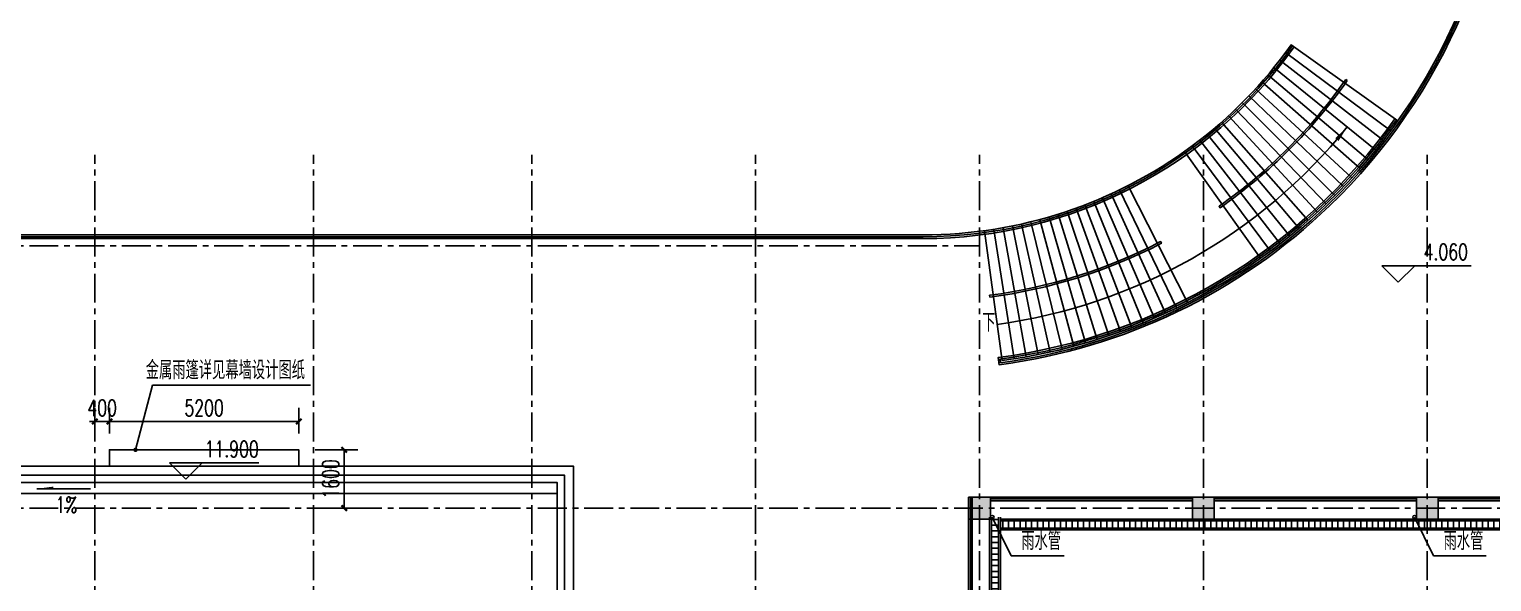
# Model space of a CAD drawing. Header units: millimetres. Extents: x -1048436 to -185795, y -983427 to 400387.
# Drawn here: x -743167 to -702991, y -190316 to -175149 of the extents above; entities that cross this region are included whole.
import ezdxf

# ---------------------------------------------------------------- set-up
doc = ezdxf.new("R2010")
doc.units = ezdxf.units.MM
doc.header["$LTSCALE"] = 500
doc.linetypes.add('一层轴网$0$CENTER', pattern=[50.8, 31.75, -6.35, 6.35, -6.35])
for name, color, linetype in [('COLUMN', 254, 'Continuous'), ('DIM_LEAD', 3, 'Continuous'), ('DIM_SYMB', 3, 'Continuous'), ('PUB_DIM', 3, 'Continuous'), ('PUB_HATCH', 8, 'Continuous'), ('PUB_TEXT', 7, 'Continuous'), ('一层轴网$0$建-轴线', 1, '一层轴网$0$CENTER'), ('建-墙', 254, 'Continuous'), ('建-屋面-排水沟落水口', 175, 'Continuous'), ('建-幕墙', 140, 'Continuous'), ('建-排水沟', 181, 'Continuous'), ('建-文字', 4, 'Continuous'), ('建-楼梯-扶手栏杆', 3, 'Continuous'), ('建-符号', 13, 'Continuous'), ('建-符号-引出', 150, 'Continuous'), ('建-符号-箭头', 13, 'Continuous')]:
    doc.layers.add(name, color=color, linetype=linetype)
doc.styles.add('_TCH_DIM', font='SIMPLEX', dxfattribs={"bigfont": 'GBCBIG'})
doc.styles.add('_TCH_DIM_T3', font='SIMPLEX', dxfattribs={"width": 0.705882, "bigfont": 'GBCBIG'})
doc.dimstyles.new('_TCH_ARCH&&150', dxfattribs={"dimtxt": 446.25, "dimasz": 150, "dimexe": 375, "dimexo": 450, "dimgap": 150, "dimtad": 1, "dimdec": 0, "dimzin": 0, "dimdsep": 46, "dimtxsty": '_TCH_DIM_T3', "dimblk": 'ARCHTICK', "dimcen": 0.09, "dimclrt": 7, "dimazin": 2, "dimtfac": 1, "dimtdec": 0, "dimtix": 1, "dimtmove": 2, "dimatfit": 3, "dimldrblk": 'ARCHTICK', "dimfxl": 1, "dimtolj": 1, "dimtzin": 0, "dimarcsym": 0})

# ---------------------------------------------------------------- blocks, each defined once
blk = doc.blocks.new('一层轴网')
at = {"layer": '一层轴网$0$建-轴线', "ltscale": 0.05}
for p, q in [((-2500, 27000), (36300, 27000)), ((-2500, 19800), (77110, 19800))]:
    blk.add_line(p, q, dxfattribs=at)
for points in [[(12000, -2500), (12000, 29500)], [(18000, -2500), (18000, 29500)], [(24000, -2500), (24000, 29500)], [(30150, -2500), (30150, 29500)], [(36300, -2500), (36300, 29500)], [(42450, -2500), (42450, 29500)], [(48600, -2500), (48600, 29500)]]:
    blk.add_lwpolyline(points, dxfattribs=at)
blk = doc.blocks.new('A$C708231ED')
at = {"layer": 'DIM_LEAD'}
for p, q in [((105107, 54974), (105628, 53913)), ((116707, 54974), (117228, 53913)), ((105628, 53913), (107078, 53913)), ((117228, 53913), (118678, 53913))]:
    blk.add_line(p, q, dxfattribs=at)
at = {"layer": '建-屋面-排水沟落水口'}
for centre in [(105107, 54974), (116707, 54974)]:
    blk.add_circle(centre, 50, dxfattribs=at)
at = {"layer": 'PUB_TEXT', "style": '_TCH_DIM'}
for p in [(105904, 54071), (117504, 54071)]:
    blk.add_text('雨水管', height=506.4, dxfattribs=at).set_placement(p)
blk = doc.blocks.new('sdskdfjhsk')
at = {"layer": '建-幕墙'}
blk.add_lwpolyline([(-728713, -208395), (-728712, -209244), (-754513, -209244), (-754513, -187145), (-728213, -187144), (-728213, -191594)], dxfattribs=at)
blk = doc.blocks.new('_ArchTick')
at = {"color": 0, "linetype": 'ByBlock', "const_width": 0.4}
blk.add_lwpolyline([(-0.5, -0.5), (0.5, 0.5)], dxfattribs=at)
blk = doc.blocks.new('*D376')
at = {"layer": 'Defpoints', "color": 0, "transparency": 16777216}
for p in [(-735763, -186695), (-734514, -186695), (-735763, -188295)]:
    blk.add_point(p, dxfattribs=at)
at = {"layer": 'PUB_DIM', "color": 0, "lineweight": -2, "transparency": 16777216}
for p, q in [((-735313, -186695), (-734139, -186695)), ((-734514, -188295), (-734514, -186695)), ((-735313, -188295), (-734139, -188295))]:
    blk.add_line(p, q, dxfattribs=at)
at = {"layer": 'PUB_DIM', "color": 0, "lineweight": -2, "transparency": 16777216, "xscale": 150, "yscale": 150, "zscale": 150}
for p, rotation in [((-734514, -186695), 90), ((-734514, -188295), 270)]:
    blk.add_blockref('_ArchTick', p, dxfattribs=dict(at, rotation=rotation))
at = {"layer": 'PUB_DIM', "color": 7, "transparency": 16777216, "insert": (-734887, -187495), "char_height": 446.2, "attachment_point": 5, "rotation": 90, "style": '_TCH_DIM_T3'}
blk.add_mtext('\\A1;1600', dxfattribs=at)
blk = doc.blocks.new('*D377')
at = {"layer": 'Defpoints', "color": 0, "transparency": 16777216}
for p in [(-735763, -185918), (-740963, -186695), (-735763, -186695)]:
    blk.add_point(p, dxfattribs=at)
at = {"layer": 'PUB_DIM', "color": 0, "lineweight": -2, "transparency": 16777216}
for p, q in [((-740963, -186245), (-740963, -185543)), ((-735763, -186245), (-735763, -185543)), ((-740963, -185918), (-735763, -185918))]:
    blk.add_line(p, q, dxfattribs=at)
at = {"layer": 'PUB_DIM', "color": 0, "lineweight": -2, "transparency": 16777216, "xscale": 150, "yscale": 150, "zscale": 150, "rotation": 180}
blk.add_blockref('_ArchTick', (-740963, -185918), dxfattribs=at)
at = {"layer": 'PUB_DIM', "color": 0, "lineweight": -2, "transparency": 16777216, "xscale": 150, "yscale": 150, "zscale": 150}
blk.add_blockref('_ArchTick', (-735763, -185918), dxfattribs=at)
at = {"layer": 'PUB_DIM', "color": 7, "transparency": 16777216, "insert": (-738363, -185545), "char_height": 446.2, "attachment_point": 5, "style": '_TCH_DIM_T3'}
blk.add_mtext('\\A1;5200', dxfattribs=at)
blk = doc.blocks.new('*D378')
at = {"layer": 'Defpoints', "color": 0, "transparency": 16777216}
for p in [(-740963, -185918), (-741363, -186695), (-740963, -186695)]:
    blk.add_point(p, dxfattribs=at)
at = {"layer": 'PUB_DIM', "color": 0, "lineweight": -2, "transparency": 16777216}
for p, q in [((-741363, -186245), (-741363, -185543)), ((-740963, -186245), (-740963, -185543)), ((-741363, -185918), (-741513, -185918)), ((-741363, -185918), (-740963, -185918)), ((-740963, -185918), (-740813, -185918))]:
    blk.add_line(p, q, dxfattribs=at)
at = {"layer": 'PUB_DIM', "color": 0, "lineweight": -2, "transparency": 16777216, "xscale": 150, "yscale": 150, "zscale": 150}
blk.add_blockref('_ArchTick', (-741363, -185918), dxfattribs=at)
at = {"layer": 'PUB_DIM', "color": 0, "lineweight": -2, "transparency": 16777216, "xscale": 150, "yscale": 150, "zscale": 150, "rotation": 180}
blk.add_blockref('_ArchTick', (-740963, -185918), dxfattribs=at)
at = {"layer": 'PUB_DIM', "color": 7, "transparency": 16777216, "insert": (-741163, -185545), "char_height": 446.2, "attachment_point": 5, "style": '_TCH_DIM_T3'}
blk.add_mtext('\\A1;400', dxfattribs=at)

msp = doc.modelspace()

# ---------------------------------------------------------------- hatches: boundary and pattern name
at = {"layer": 'PUB_HATCH'}
for points in [[(-717362.7, -187994.8), (-717362.7, -188594.8), (-716762.7, -188594.8), (-716762.7, -187994.8)], [(-711212.7, -187994.8), (-711212.7, -188594.8), (-710612.7, -188594.8), (-710612.7, -187994.8)], [(-705062.7, -187994.8), (-705062.7, -188594.8), (-704462.7, -188594.8), (-704462.7, -187994.8)]]:
    msp.add_hatch(color=256, dxfattribs=at).paths.add_polyline_path(points)
at = {"layer": '建-排水沟'}
h = msp.add_hatch(dxfattribs=at)
h.set_pattern_fill('ANSI31', color=8, scale=50, angle=-225, style=0)
h.set_pattern_definition([(180, (-724786.48, -183683.58), (-2e-13, -158.75), [])])
h.paths.add_polyline_path([(-716536.5, -188544.9), (-716736.5, -188545), (-716736.5, -192294.7), (-716536.5, -192294.7)])
h = msp.add_hatch(dxfattribs=at)
h.set_pattern_fill('ANSI31', color=8, scale=50, angle=-315, style=0)
h.set_pattern_definition([(90, (-730554.7, -180594.8), (-158.75, 2e-13), [])])
h.paths.add_polyline_path([(-698338.9, -188844.8), (-698338.9, -188644.8), (-716487.9, -188644.8), (-716487.9, -188844.8)])
at = {"layer": '建-符号-箭头'}
msp.add_hatch(color=256, dxfattribs=at).paths.add_polyline_path([(-742953.7, -187764.6), (-742503.7, -187764.6), (-742503.7, -187704.6)])

# ---------------------------------------------------------------- linework, layer by layer
for p, q in [((-708975.3, -176198.5), (-706177.4, -178464.1)), ((-708814, -175995), (-705969.2, -178201.6)), ((-709310.5, -176595.2), (-706610, -178976)), ((-709140.8, -176398.6), (-706391, -178722.3)), ((-709843.8, -177163), (-707298.1, -179708.7)), ((-709662.1, -176977.5), (-707063.6, -179469.3)), ((-709484.3, -176788.2), (-706834.2, -179225)), ((-710218.6, -177522.5), (-707781.8, -180172.5)), ((-710029.3, -177344.7), (-707537.5, -179943.2)), ((-710608.2, -177865.9), (-708284.4, -180615.7)), ((-710411.6, -177696.3), (-708030.8, -180396.8)), ((-711218.7, -178349.8), (-709072.2, -181240.1)), ((-711011.8, -178192.8), (-708805.3, -181037.5)), ((-710808.3, -178031.5), (-708542.6, -180829.3)), ((-711429, -178502.6), (-709343.1, -181437)), ((-713215.1, -179558.9), (-711647.8, -182800.3)), ((-712982.5, -179443.4), (-711347.7, -182651.1)), ((-714168.2, -179971.3), (-712877.5, -183332.6)), ((-713926.7, -179875.7), (-712566, -183209.2)), ((-713687.3, -179775.1), (-712257.1, -183079.3)), ((-713450.1, -179669.4), (-711951, -182943)), ((-715402.5, -180372.3), (-714470.3, -183850.2)), ((-715152.4, -180302.5), (-714147.5, -183760.1)), ((-714903.8, -180227.4), (-713826.7, -183663.2)), ((-714656.8, -180147.2), (-713508.1, -183559.6)), ((-714411.6, -180061.8), (-713191.6, -183449.4)), ((-716928.9, -180680.1), (-716439.9, -184247.6)), ((-716416, -180598.9), (-715778, -184142.7)), ((-716160.9, -180550.2), (-715448.8, -184079.9)), ((-715906.9, -180496.2), (-715121.1, -184010.2)), ((-715654.1, -180436.9), (-714794.8, -183933.6))]:
    msp.add_line(p, q)
for points in [[(-707520, -179926.5, 0.2039591), (-702611.7, -168395.7), (-702610.9, -148418.4)], [(-711222.6, -178352.7, 0.0788012), (-708504.3, -175578), (-705569.7, -177663.5)], [(-722912.7, -180794.8), (-718611.7, -180794.8, 0.1609678), (-711222.6, -178352.7, 0.1326027)], [(-716439.9, -184247, 0.1587658), (-707520, -179926.5)]]:
    msp.add_lwpolyline(points, format="xyb")
for points in [[(-708657, -175788.1), (-705766.6, -177934.7)], [(-716672, -180642.2), (-716108.5, -184198)], [(-722912.7, -180794.8), (-753662.7, -180794.8), (-753662.7, -187394.8)]]:
    msp.add_lwpolyline(points)
at = {"layer": 'COLUMN'}
for p, q in [((-717362.7, -187994.8), (-717362.7, -188594.8)), ((-716762.7, -187994.8), (-717362.7, -187994.8)), ((-716762.7, -188594.8), (-716762.7, -187994.8)), ((-711212.7, -187994.8), (-711212.7, -188594.8)), ((-710612.7, -187994.8), (-711212.7, -187994.8)), ((-710612.7, -188594.8), (-710612.7, -187994.8)), ((-705062.7, -187994.8), (-705062.7, -188594.8)), ((-704462.7, -187994.8), (-705062.7, -187994.8)), ((-704462.7, -188594.8), (-704462.7, -187994.8)), ((-717362.7, -188594.8), (-716762.7, -188594.8)), ((-711212.7, -188594.8), (-710612.7, -188594.8)), ((-705062.7, -188594.8), (-704462.7, -188594.8))]:
    msp.add_line(p, q, dxfattribs=at)
at = {"layer": 'DIM_SYMB'}
msp.add_lwpolyline([(-707246.3, -178177.6, 0, 0, 0), (-707246.3, -178177.6, 120, 0, 0), (-706959.5, -177830.8, 0, 0, 0)], format="xyseb", dxfattribs=at)
at = {"layer": '建-墙', "linetype": 'Continuous', "ltscale": 50}
for points in [[(-735762.7, -187144.2), (-735762.7, -186694.8), (-740962.7, -186694.8), (-740962.7, -187144.4)], [(-728462.7, -191594), (-728462.7, -187394), (-753662.7, -187394), (-753662.7, -187394.8), (-754263, -187394.8), (-754263, -208994), (-728962.5, -208994), (-728962.8, -208394), (-729662.7, -208394)], [(-728662.7, -191594), (-728662.7, -187594), (-753462.7, -187594), (-753462.7, -187594.8), (-754063, -187594.8), (-754063, -208794), (-729162.6, -208794), (-729162.7, -208394.8), (-729662.7, -208394)], [(-717362.7, -187994), (-717362.7, -191594), (-728462.7, -191594)], [(-717362.7, -187994), (-698912.6, -187994.4)]]:
    msp.add_lwpolyline(points, dxfattribs=at)
at = {"layer": '建-屋面-排水沟落水口'}
msp.add_lwpolyline([(-728662.7, -187894), (-754063, -187894)], dxfattribs=at)
at = {"layer": '建-排水沟'}
for points in [[(-716788, -192294.7), (-716787.8, -188544.8)], [(-716738, -192294.7), (-716737.8, -188544.8)], [(-716537.8, -188544.9), (-716538, -192294.7)], [(-716487.8, -188545), (-716488, -192294.7)], [(-716487.8, -188594.8), (-698339.2, -188594.8)], [(-716487.8, -188644.8), (-698339.2, -188644.8)], [(-698339.2, -188844.8), (-716487.8, -188844.8)], [(-698339.2, -188894.8), (-716487.8, -188894.8)]]:
    msp.add_lwpolyline(points, dxfattribs=at)
at = {"layer": '建-楼梯-扶手栏杆'}
for p, q in [((-716762.8, -188044.4), (-711212.7, -188044.4)), ((-716762.8, -188094.4), (-711212.7, -188094.4)), ((-710612.8, -188044.4), (-705062.7, -188044.4)), ((-710612.8, -188094.4), (-705062.7, -188094.4)), ((-704462.7, -188044.8), (-698912.6, -188044.8)), ((-704462.7, -188094.8), (-698912.6, -188094.8))]:
    msp.add_line(p, q, dxfattribs=at)
for points in [[(-707485.3, -179962.6, 0.2039591), (-702561.7, -168395.7), (-702561.4, -148397.1)], [(-707450.7, -179998.6, 0.2039591), (-702511.7, -168395.7), (-702511.4, -148418.4)], [(-722912.7, -180844.8), (-718611.7, -180844.8, 0.2428494), (-708463.6, -175607, 0.1609678)], [(-722912.7, -180894.8), (-718611.7, -180894.8, 0.2428494), (-708422.8, -175635.9, 0.1609678)], [(-706999.7, -176524.6, -0.0875267), (-710482.2, -180007.1), (-710453.2, -180047.9, 0.0875142), (-706958.9, -176553.6)], [(-716576.6, -183249.9, 0.1907567), (-706959.5, -177830.8, 0.1869613)], [(-707450.7, -179998.6, -0.1603581), (-716525.5, -184359.3), (-716552.6, -184161.2, 0.2087255), (-705651.2, -177605.7)], [(-705610.4, -177634.6, -0.2079026), (-716496.3, -184204.2), (-716482.7, -184303.3, 0.1595643), (-707485.3, -179962.6)], [(-716786.9, -182452.1, 0.0875228), (-712087.5, -180979.4), (-712064.8, -181023.9, -0.0875103), (-716780.1, -182501.6, 0.0875103)]]:
    msp.add_lwpolyline(points, format="xyb", dxfattribs=at)
for points in [[(-706999.7, -176524.6), (-706958.9, -176553.6)], [(-718611.6, -180844.8), (-753612.7, -180844.8), (-753612.7, -187394.8)], [(-718611.6, -180894.8), (-753562.7, -180894.8), (-753562.7, -187394.8)], [(-716786.9, -182452.1), (-716780.1, -182501.6)], [(-717312.7, -187994), (-717312.7, -191644), (-728462.7, -191644)], [(-717262.7, -187994), (-717262.7, -191694), (-728462.7, -191694)]]:
    msp.add_lwpolyline(points, dxfattribs=at)
at = {"layer": '建-符号'}
for p, q in [((-705557.7, -182091.3), (-706007.7, -181641.3)), ((-706007.7, -181641.3), (-703556.7, -181641.3)), ((-705557.7, -182091.3), (-705107.7, -181641.3)), ((-738863, -187504), (-739313, -187054)), ((-739313, -187054), (-736862, -187054)), ((-738863, -187504), (-738413, -187054))]:
    msp.add_line(p, q, dxfattribs=at)
at = {"layer": '建-符号-引出'}
for p, q in [((-740247.4, -186694.8), (-739779.6, -184917)), ((-739779.6, -184917), (-735437, -184917))]:
    msp.add_line(p, q, dxfattribs=at)
at = {"layer": '建-符号-引出', "const_width": 60}
msp.add_lwpolyline([(-740255, -186723.8, 1), (-740239.7, -186665.8, 1)], format="xyb", close=True, dxfattribs=at)
at = {"layer": '建-符号-箭头'}
msp.add_lwpolyline([(-741482, -187764.6), (-742953.7, -187764.6)], dxfattribs=at)

# ---------------------------------------------------------------- block references
for name, p in [('一层轴网', (-753362.7, -208094.8)), ('A$C708231ED', (-821819.6, -243518.5)), ('sdskdfjhsk', (0, 0))]:
    msp.add_blockref(name, p)

# ---------------------------------------------------------------- texts
at = {"style": '_TCH_DIM'}
msp.add_text('下', height=506.4, dxfattribs=at).set_placement((-716988, -183454.9))
at = {"layer": '建-文字', "style": '_TCH_DIM', "width": 0.705882}
for s, p in [('4.060', (-704861.7, -181483.8)), ('11.900', (-738347, -186896.5)), ('1%', (-742443.8, -188429))]:
    msp.add_text(s, height=446.25, dxfattribs=at).set_placement(p)
at = {"layer": '建-文字', "style": '_TCH_DIM'}
msp.add_text('金属雨篷详见幕墙设计图纸', height=506.383, dxfattribs=at).set_placement((-739967.6, -184759.5))

# ---------------------------------------------------------------- dimensions: what is measured, and where the dimension line sits
at = {"layer": 'PUB_DIM'}
for p1, p2, distance, picture, middle in [((-741362.7, -186694.8), (-740962.7, -186694.8), 776.4, '*D378', (-741162.7, -185545.3)), ((-740962.7, -186694.8), (-735762.7, -186694.8), 776.4, '*D377', (-738362.7, -185545.3)), ((-735762.7, -188294.8), (-735762.7, -186694.8), -1248.4, '*D376', (-734887.4, -187494.8))]:
    dim = msp.add_aligned_dim(p1=p1, p2=p2, distance=distance, dimstyle='_TCH_ARCH&&150', dxfattribs=at)
    dim.commit()
    dim.dimension.update_dxf_attribs({"geometry": picture, "text_midpoint": middle})

doc.saveas('drawing.dxf')
